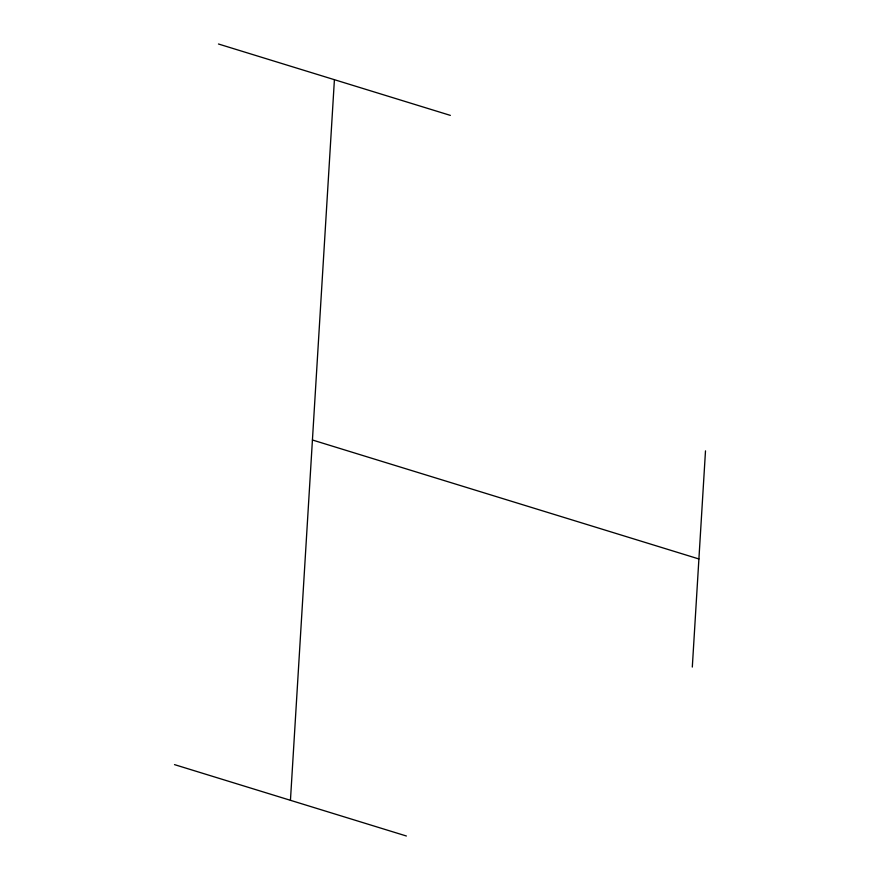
<?xml version="1.0" encoding="UTF-8"?>
<svg xmlns="http://www.w3.org/2000/svg" width="880" height="880" viewBox="0 0 880 880"><rect width="100%" height="100%" fill="white"/><g stroke="black" fill="none" stroke-linecap="round" stroke-linejoin="round"><path stroke-width="1.32" d="M290.444 800.305L334.411 79.695M692.307 667.062L705.496 450.879M218.46 44L450.351 115.379M312.422 440L698.907 558.965M174.504 764.621L406.384 836"/></g></svg>
